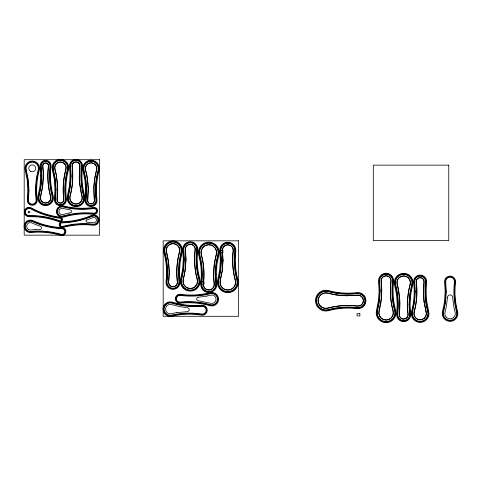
<?xml version="1.0" encoding="UTF-8"?>
<svg xmlns="http://www.w3.org/2000/svg" width="482" height="482" viewBox="0 0 482 482"><rect width="100%" height="100%" fill="white"/><g stroke="black" fill="none" stroke-linecap="round" stroke-linejoin="round"><path stroke-width="0.72" d="M169.23 272.637L168.598 262.268L166.561 252.104A6.67 6.67 0 0 1 172.99 243.663A6.67 6.67 0 0 1 179.425 252.104C176.761 261.75 176.153 271.914 177.31 281.843A4.35 4.35 0 0 1 172.99 286.694A4.35 4.35 0 0 1 168.67 281.843L169.11 273.059M185.986 259.75L185.431 249.827A4.868 4.868 0 0 1 187.058 245.597L187.215 245.471A4.868 4.868 0 0 1 189.998 244.404L190.42 244.398A4.868 4.868 0 0 1 193.939 246.079L194.059 246.218A4.868 4.868 0 0 1 195.096 249.827C193.945 259.684 194.547 269.781 197.192 279.367A7.188 7.188 0 0 1 190.263 288.465A7.188 7.188 0 0 1 183.329 279.367L184.859 271.824M43.386 176.96L43.211 172.749M185.859 260.093L185.45 267.438L184.251 275.632M43.38 177.213L42.621 187.028L40.663 196.499A5.121 5.121 0 0 0 45.603 202.982A5.121 5.121 0 0 0 50.544 196.499C47.832 186.661 47.206 176.292 48.387 166.17A2.802 2.802 0 0 0 45.603 163.049A2.802 2.802 0 0 0 42.826 166.17L43.019 168.049M93.966 187.149L94.46 200.144A3.434 3.434 0 0 1 91.05 203.976A3.434 3.434 0 0 1 87.634 200.144L88.194 189.269L87.326 178.683M57.611 193.445L57.286 182.75M93.857 186.877L94.701 178.34L96.484 170.025A5.639 5.639 0 0 0 91.05 162.886A5.639 5.639 0 0 0 85.609 170.025L86.676 174.412M57.605 193.674L57.135 199.337A3.314 3.314 0 0 0 60.431 203.036A3.314 3.314 0 0 0 63.72 199.337C62.552 189.281 63.172 178.985 65.865 169.206A5.639 5.639 0 0 0 60.431 162.073A5.639 5.639 0 0 0 54.99 169.206L56.334 174.984M168.989 278.572C169.55 269.721 168.796 260.72 166.447 252.134A6.79 6.79 0 0 1 172.99 243.543A6.79 6.79 0 0 1 179.539 252.134C176.882 261.768 176.273 271.92 177.43 281.831A4.471 4.471 0 0 1 172.99 286.814A4.471 4.471 0 0 1 168.555 281.831L168.839 278.921M79.801 167.67L79.301 178.226L79.566 182.786M79.705 167.489L79.831 166.29A3.832 3.832 0 0 0 76.023 162.012A3.832 3.832 0 0 0 72.222 166.29C73.385 176.279 72.77 186.516 70.089 196.228A6.158 6.158 0 0 0 76.023 204.013A6.158 6.158 0 0 0 81.958 196.228L81.247 192.884M185.022 271.571L185.98 260.419L185.311 249.839A4.983 4.983 0 0 1 190.263 244.278A4.983 4.983 0 0 1 195.21 249.839C194.065 259.684 194.668 269.769 197.307 279.337A7.308 7.308 0 0 1 190.263 288.585A7.308 7.308 0 0 1 183.214 279.337L184.07 275.921M379.274 310.474L380.822 303.28L381.648 296.014L381.768 288.128L381.142 281.361A4.983 4.983 0 0 1 386.094 275.8A4.983 4.983 0 0 1 391.041 281.361C389.89 291.206 390.498 301.286 393.137 310.86A7.308 7.308 0 0 1 386.094 320.102A7.308 7.308 0 0 1 379.045 310.86M86.658 220.009L86.905 219.925A77.042 77.042 0 0 0 92.713 217.659A2.663 2.663 0 0 1 96.412 219.714A2.663 2.663 0 0 1 93.448 222.732L86.941 222.196A1.151 1.151 0 0 1 86.621 220.021M354.788 295.418L357.276 295.171A5.501 5.501 0 0 1 363.41 300.629A5.501 5.501 0 0 1 357.276 306.094C347.498 304.955 337.478 305.552 327.977 308.173A7.82 7.82 0 0 1 318.072 300.629A7.82 7.82 0 0 1 327.977 293.092L333.363 294.472M354.24 295.587L344.214 295.635M347.643 295.719L357.289 295.285A5.38 5.38 0 0 1 363.289 300.629A5.38 5.38 0 0 1 357.289 305.98C347.492 304.835 337.46 305.437 327.941 308.058A7.706 7.706 0 0 1 318.192 300.629A7.706 7.706 0 0 1 327.941 293.207L329.019 293.49M347.329 295.84L343.78 295.617M343.919 295.743L342.039 295.508M343.509 295.719L340.105 295.339M341.738 295.605L337.123 294.978M339.852 295.43L336.062 294.821M336.864 295.062L334.586 294.58M335.755 294.894L333.755 294.424M334.285 294.647L329.405 293.466M81.946 195.722L82.079 196.192A6.272 6.272 0 0 1 76.023 204.133A6.272 6.272 0 0 1 69.974 196.192C72.649 186.498 73.264 176.279 72.101 166.302A3.952 3.952 0 0 1 76.023 161.898A3.952 3.952 0 0 1 79.952 166.302L79.295 177.948M425.895 311.252L426.088 311.956A6.158 6.158 0 0 1 420.153 319.747A6.158 6.158 0 0 1 414.219 311.956C416.9 302.244 417.514 292.014 416.346 282.018A3.832 3.832 0 0 1 420.153 277.746A3.832 3.832 0 0 1 423.961 282.018L423.401 292.291L424.112 301.377M81.771 195.517L79.705 183.015M425.949 310.986L424.027 301.654M425.365 309.119L426.202 311.926A6.272 6.272 0 0 1 420.153 319.867A6.272 6.272 0 0 1 414.104 311.926C416.779 302.226 417.394 292.014 416.231 282.036A3.952 3.952 0 0 1 420.153 277.626A3.952 3.952 0 0 1 424.082 282.036L423.521 292.574M397.957 287.236L397.24 284.416A6.67 6.67 0 0 1 403.675 275.975A6.67 6.67 0 0 1 410.104 284.416C407.447 294.062 406.838 304.232 407.995 314.156A4.35 4.35 0 0 1 403.675 319.006A4.35 4.35 0 0 1 399.355 314.156L399.873 307.07L399.741 301.575M425.431 308.854L423.997 301.395L423.407 292.845M397.915 287.579L399.042 292.887M81.078 192.673L79.777 184.895L79.422 178.129M398.24 288.495L397.126 284.446A6.79 6.79 0 0 1 403.675 275.855A6.79 6.79 0 0 1 410.224 284.446C407.567 294.08 406.953 304.232 408.109 314.144A4.471 4.471 0 0 1 403.675 319.126A4.471 4.471 0 0 1 399.235 314.144L399.795 304.106M398.186 288.839L399.771 299.822M86.615 174.707L87.417 178.503M86.953 175.803L85.495 170.056A5.76 5.76 0 0 1 91.05 162.765A5.76 5.76 0 0 1 96.599 170.056C93.996 179.846 93.134 190.095 94.339 200.157A3.314 3.314 0 0 1 91.05 203.856A3.314 3.314 0 0 1 87.754 200.157L88.302 188.769M86.868 175.984L88.007 183.353M56.249 175.165L57.671 187.45M398.957 293.14L399.837 301.105M57.388 182.539L56.37 175.177L54.876 169.236A5.76 5.76 0 0 1 60.431 161.952A5.76 5.76 0 0 1 65.98 169.236C63.287 178.997 62.672 189.281 63.841 199.325A3.434 3.434 0 0 1 60.431 203.157A3.434 3.434 0 0 1 57.015 199.325L57.557 187.612M42.928 168.326L43.326 172.604M88.025 183.594L88.29 188.269M381.66 285.856L381.256 281.343A4.868 4.868 0 0 1 382.292 277.74L382.413 277.602A4.868 4.868 0 0 1 385.937 275.921L386.353 275.927A4.868 4.868 0 0 1 389.137 276.987L389.287 277.12A4.868 4.868 0 0 1 390.926 281.343C389.775 291.206 390.378 301.304 393.023 310.89A7.188 7.188 0 0 1 386.094 319.988A7.188 7.188 0 0 1 379.159 310.89L381.34 298.316L381.563 286.242M399.68 300.268L399.909 303.672M43.308 172.201L42.705 166.182A2.916 2.916 0 0 1 45.603 162.928A2.916 2.916 0 0 1 48.501 166.182C47.326 176.292 47.947 186.642 50.658 196.469A5.242 5.242 0 0 1 45.603 203.103A5.242 5.242 0 0 1 40.548 196.469L42.639 186.004L43.272 175.074M43.193 172.327L43.386 174.942M213.598 275.837L214.135 283.904A5.38 5.38 0 0 1 208.79 289.905A5.38 5.38 0 0 1 203.446 283.904C204.591 274.107 203.988 264.076 201.362 254.556A7.706 7.706 0 0 1 208.79 244.808A7.706 7.706 0 0 1 216.219 254.556C213.544 264.088 213.032 274.107 214.255 283.892A5.501 5.501 0 0 1 208.79 290.025A5.501 5.501 0 0 1 203.326 283.892C204.47 274.107 203.868 264.094 201.247 254.586A7.82 7.82 0 0 1 208.79 244.687A7.82 7.82 0 0 1 216.334 254.586L214.279 265.01L213.713 275.638M49.923 175.725L50.574 186.034L52.574 195.939A7.23 7.23 0 0 1 45.603 205.085A7.23 7.23 0 0 1 38.638 195.939C41.277 186.365 41.88 176.267 40.735 166.411A4.904 4.904 0 0 1 45.603 160.946A4.904 4.904 0 0 1 50.477 166.411L49.923 175.725M55.002 189.571L54.454 199.03A6.019 6.019 0 0 0 60.431 205.736A6.019 6.019 0 0 0 66.408 199.03C65.275 189.312 65.865 179.364 68.468 169.923A8.339 8.339 0 0 0 60.431 159.367A8.339 8.339 0 0 0 52.387 169.923L54.358 179.678L55.002 189.571M56.111 189.571L55.557 199.156A4.904 4.904 0 0 0 60.431 204.627A4.904 4.904 0 0 0 65.299 199.156C64.148 189.299 64.757 179.208 67.396 169.628A7.23 7.23 0 0 0 60.431 160.482A7.23 7.23 0 0 0 53.46 169.628L55.46 179.533L56.111 189.571M70.679 175.888L70.029 185.913L68.064 195.668A8.26 8.26 0 0 0 76.023 206.121A8.26 8.26 0 0 0 83.989 195.668C81.386 186.215 80.789 176.255 81.922 166.531A5.935 5.935 0 0 0 76.023 159.91A5.935 5.935 0 0 0 70.131 166.531L70.679 175.888M85.621 190.39L85.073 199.843A6.019 6.019 0 0 0 91.05 206.555A6.019 6.019 0 0 0 97.027 199.843C95.894 190.131 96.484 180.184 99.087 170.736A8.339 8.339 0 0 0 91.05 160.187A8.339 8.339 0 0 0 83.006 170.736L84.977 180.497L85.621 190.39M86.73 190.384L86.176 199.976A4.904 4.904 0 0 0 91.05 205.44A4.904 4.904 0 0 0 95.918 199.976C94.773 190.119 95.376 180.021 98.015 170.447A7.23 7.23 0 0 0 91.05 161.301A7.23 7.23 0 0 0 84.079 170.447L86.079 180.352L86.73 190.384M178.34 272.083L178.888 281.663A5.935 5.935 0 0 1 172.99 288.284A5.935 5.935 0 0 1 167.091 281.663C168.23 271.938 167.634 261.973 165.025 252.526A8.26 8.26 0 0 1 172.99 242.072A8.26 8.26 0 0 1 180.955 252.526L179.021 262.039L178.34 272.083M178.858 272.047L179.4 281.602A6.453 6.453 0 0 1 172.99 288.796A6.453 6.453 0 0 1 166.579 281.602C167.706 271.938 167.121 262.051 164.531 252.658A8.778 8.778 0 0 1 172.99 241.554A8.778 8.778 0 0 1 181.455 252.658L179.533 262.112L178.858 272.047M179.455 272.083L179.991 281.53A7.049 7.049 0 0 1 172.99 289.393A7.049 7.049 0 0 1 165.989 281.53C167.109 271.95 166.525 262.136 163.952 252.821A9.375 9.375 0 0 1 172.99 240.958A9.375 9.375 0 0 1 182.027 252.821L180.123 262.19L179.455 272.083M183.287 259.298L182.66 269.034L180.726 278.65A9.887 9.887 0 0 0 190.263 291.164A9.887 9.887 0 0 0 199.795 278.65C197.246 269.402 196.668 259.653 197.777 250.134A7.567 7.567 0 0 0 190.263 241.699A7.567 7.567 0 0 0 182.744 250.134L183.287 259.298M183.877 259.256L183.238 269.227L181.304 278.807A9.291 9.291 0 0 0 190.263 290.568A9.291 9.291 0 0 0 199.223 278.807C196.65 269.486 196.066 259.659 197.186 250.068A6.971 6.971 0 0 0 190.263 242.295A6.971 6.971 0 0 0 183.341 250.068L183.877 259.256M184.395 259.298L183.763 269.179L181.798 278.945A8.778 8.778 0 0 0 190.263 290.05A8.778 8.778 0 0 0 198.723 278.945C196.132 269.558 195.541 259.665 196.674 250.007A6.453 6.453 0 0 0 196.68 248.579L196.656 248.387A6.453 6.453 0 0 0 191.896 243.018L191.679 242.97A6.453 6.453 0 0 0 183.865 248.357L183.847 248.579A6.453 6.453 0 0 0 183.847 250.007L184.395 259.298M201.892 274.282L201.356 283.663A7.483 7.483 0 0 0 208.79 292.008A7.483 7.483 0 0 0 216.225 283.663C215.117 274.131 215.695 264.377 218.25 255.117A9.809 9.809 0 0 0 208.79 242.699A9.809 9.809 0 0 0 199.331 255.117L201.247 264.558L201.892 274.282M215.171 274.258L215.713 283.717A6.971 6.971 0 0 1 208.79 291.496A6.971 6.971 0 0 1 201.868 283.717C202.988 274.125 202.404 264.299 199.831 254.978A9.291 9.291 0 0 1 208.79 243.217A9.291 9.291 0 0 1 217.75 254.978L215.84 264.353L215.171 274.258M216.285 274.258L216.816 283.591A8.08 8.08 0 0 1 208.79 292.604A8.08 8.08 0 0 1 200.765 283.591C201.868 274.137 201.295 264.461 198.759 255.273A10.405 10.405 0 0 1 208.79 242.109A10.405 10.405 0 0 1 218.822 255.273L216.942 264.504L216.285 274.258M220.316 260.274L219.684 270.095L217.78 279.53A10.405 10.405 0 0 0 227.811 292.695A10.405 10.405 0 0 0 237.843 279.53C235.312 270.342 234.734 260.66 235.837 251.206A8.08 8.08 0 0 0 227.811 242.193A8.08 8.08 0 0 0 219.786 251.206L220.316 260.274M221.431 260.274L220.786 270.239L218.852 279.825A9.291 9.291 0 0 0 227.811 291.58A9.291 9.291 0 0 0 236.77 279.825C234.198 270.498 233.613 260.672 234.734 251.08A6.971 6.971 0 0 0 227.811 243.308A6.971 6.971 0 0 0 220.889 251.08L221.431 260.274M222.901 260.268L222.244 270.432L220.268 280.211A7.82 7.82 0 0 0 227.811 290.11A7.82 7.82 0 0 0 235.355 280.211C232.734 270.709 232.131 260.69 233.276 250.911A5.501 5.501 0 0 0 227.811 244.778A5.501 5.501 0 0 0 222.347 250.911L222.901 260.268M223.015 260.268L222.365 270.45L220.382 280.247A7.706 7.706 0 0 0 227.811 289.995A7.706 7.706 0 0 0 235.24 280.247C232.613 270.727 232.011 260.69 233.155 250.899A5.38 5.38 0 0 0 227.811 244.898A5.38 5.38 0 0 0 222.467 250.899L223.015 260.268M234.71 260.117L235.318 269.968L237.271 279.687A9.809 9.809 0 0 1 227.811 292.098A9.809 9.809 0 0 1 218.352 279.687C220.907 270.426 221.485 260.666 220.376 251.14A7.483 7.483 0 0 1 227.811 242.789A7.483 7.483 0 0 1 235.246 251.14L234.71 260.117M379.117 290.821L378.491 300.557L376.556 310.173A9.887 9.887 0 0 0 386.094 322.687A9.887 9.887 0 0 0 395.626 310.173C393.077 300.925 392.493 291.176 393.607 281.657A7.567 7.567 0 0 0 386.094 273.222A7.567 7.567 0 0 0 378.575 281.657L379.117 290.821M379.708 290.779L379.069 300.75L377.129 310.33A9.291 9.291 0 0 0 386.094 322.09A9.291 9.291 0 0 0 395.053 310.33C392.481 301.009 391.896 291.182 393.017 281.59A6.971 6.971 0 0 0 386.094 273.812A6.971 6.971 0 0 0 379.165 281.59L379.708 290.779M380.226 290.821L379.593 300.702L377.629 310.468A8.778 8.778 0 0 0 386.094 321.572A8.778 8.778 0 0 0 394.553 310.468C391.962 301.081 391.372 291.188 392.499 281.53A6.459 6.459 0 0 0 392.511 280.102L392.481 279.879A6.459 6.459 0 0 0 384.672 274.487L384.485 274.535A6.459 6.459 0 0 0 379.696 279.879L379.677 280.072A6.459 6.459 0 0 0 379.677 281.53L380.226 290.821M397.216 304.528L396.674 313.848A7.049 7.049 0 0 0 403.675 321.711A7.049 7.049 0 0 0 410.676 313.848C409.555 304.263 410.14 294.448 412.713 285.133A9.375 9.375 0 0 0 403.675 273.276A9.375 9.375 0 0 0 394.638 285.133L396.559 294.616L397.216 304.528M409.025 304.395L409.573 313.975A5.935 5.935 0 0 1 403.675 320.596A5.935 5.935 0 0 1 397.777 313.975C398.909 304.25 398.319 294.291 395.71 284.838A8.26 8.26 0 0 1 403.675 274.385A8.26 8.26 0 0 1 411.64 284.838L409.7 294.357L409.025 304.395M409.537 304.365L410.086 313.915A6.453 6.453 0 0 1 403.675 321.114A6.453 6.453 0 0 1 397.264 313.915C398.391 304.256 397.801 294.363 395.21 284.976A8.778 8.778 0 0 1 403.675 273.872A8.778 8.778 0 0 1 412.134 284.976L410.212 294.424L409.537 304.365M414.803 291.622L414.159 301.642L412.188 311.396A8.26 8.26 0 0 0 420.153 321.849A8.26 8.26 0 0 0 428.118 311.396C425.51 301.949 424.919 291.99 426.052 282.265A5.935 5.935 0 0 0 420.153 275.644A5.935 5.935 0 0 0 414.255 282.265L414.803 291.622M454.393 291.459L455.05 301.768L457.044 311.673A7.23 7.23 0 0 1 450.08 320.819A7.23 7.23 0 0 1 443.109 311.673C445.748 302.094 446.356 292.002 445.205 282.145A4.904 4.904 0 0 1 450.08 276.674A4.904 4.904 0 0 1 454.948 282.145L454.393 291.459M27.86 190.251L27.305 199.741A4.983 4.983 0 0 0 32.258 205.302A4.983 4.983 0 0 0 37.21 199.741C36.06 189.896 36.662 179.816 39.301 170.242A7.308 7.308 0 0 0 32.258 161A7.308 7.308 0 0 0 25.215 170.242L27.185 179.967L27.86 190.251M28.456 190.251L27.896 199.813A4.386 4.386 0 0 0 32.258 204.705A4.386 4.386 0 0 0 36.614 199.813C35.457 189.89 36.072 179.732 38.729 170.086A6.712 6.712 0 0 0 32.258 161.597A6.712 6.712 0 0 0 25.787 170.086L27.775 179.882L28.456 190.251M28.974 190.251L28.408 199.873A3.874 3.874 0 0 0 32.258 204.187A3.874 3.874 0 0 0 36.102 199.873C34.939 189.884 35.554 179.653 38.229 169.947A6.194 6.194 0 0 0 32.258 162.109A6.194 6.194 0 0 0 26.281 169.947L28.287 179.816L28.974 190.251M40.693 175.924L40.024 186.076L38.06 195.782A7.82 7.82 0 0 0 45.603 205.681A7.82 7.82 0 0 0 53.147 195.782C50.526 186.281 49.929 176.261 51.068 166.483A5.501 5.501 0 0 0 45.603 160.349A5.501 5.501 0 0 0 40.139 166.483L40.693 175.924M41.801 175.924L41.127 186.227L39.132 196.078A6.712 6.712 0 0 0 45.603 204.573A6.712 6.712 0 0 0 52.074 196.078C49.417 186.438 48.809 176.273 49.965 166.356A4.386 4.386 0 0 0 45.603 161.458A4.386 4.386 0 0 0 41.247 166.356L41.801 175.924M55.599 189.697L55.044 199.096A5.423 5.423 0 0 0 60.431 205.145A5.423 5.423 0 0 0 65.811 199.096C64.672 189.305 65.269 179.28 67.896 169.766A7.742 7.742 0 0 0 60.431 159.964A7.742 7.742 0 0 0 52.966 169.766L54.936 179.545L55.599 189.697M70.083 175.996L69.414 186.028L67.486 195.511A8.857 8.857 0 0 0 76.023 206.718A8.857 8.857 0 0 0 84.567 195.511C81.976 186.13 81.392 176.249 82.512 166.603A6.531 6.531 0 0 0 76.023 159.313A6.531 6.531 0 0 0 69.535 166.603L70.083 175.996M71.191 175.996L70.517 186.179L68.558 195.806A7.742 7.742 0 0 0 76.023 205.603A7.742 7.742 0 0 0 83.494 195.806C80.868 186.293 80.271 176.261 81.41 166.471A5.423 5.423 0 0 0 76.023 160.428A5.423 5.423 0 0 0 70.643 166.471L71.191 175.996M86.218 190.511L85.663 199.916A5.423 5.423 0 0 0 91.05 205.959A5.423 5.423 0 0 0 96.436 199.916C95.291 190.125 95.888 180.099 98.515 170.58A7.742 7.742 0 0 0 91.05 160.783A7.742 7.742 0 0 0 83.585 170.58L85.561 180.358L86.218 190.511M415.321 291.724L414.647 301.907L412.688 311.535A7.742 7.742 0 0 0 420.153 321.337A7.742 7.742 0 0 0 427.618 311.535C424.997 302.021 424.395 291.996 425.54 282.205A5.423 5.423 0 0 0 420.153 276.156A5.423 5.423 0 0 0 414.767 282.205L415.321 291.724M426.1 291.297L426.715 301.377L428.691 311.239A8.857 8.857 0 0 1 420.153 322.446A8.857 8.857 0 0 1 411.616 311.239C414.201 301.865 414.791 291.984 413.664 282.332A6.531 6.531 0 0 1 420.153 275.047A6.531 6.531 0 0 1 426.642 282.332L426.1 291.297M445.163 291.652L444.5 301.81L442.536 311.517A7.82 7.82 0 0 0 450.08 321.416A7.82 7.82 0 0 0 457.617 311.517C454.996 302.009 454.399 291.99 455.538 282.211A5.501 5.501 0 0 0 450.08 276.078A5.501 5.501 0 0 0 444.615 282.211L445.163 291.652M446.278 291.652L445.603 301.955L443.609 311.812A6.712 6.712 0 0 0 450.08 320.301A6.712 6.712 0 0 0 456.55 311.812C453.887 302.166 453.279 292.008 454.436 282.084A4.386 4.386 0 0 0 450.08 277.192A4.386 4.386 0 0 0 445.717 282.084L446.278 291.652M447.549 297.334L446.109 307.715A74.204 74.204 0 0 1 445.025 312.197A5.242 5.242 0 0 0 450.08 318.831A5.242 5.242 0 0 0 455.129 312.197A74.306 74.306 0 0 1 453.93 307.148L452.592 297.165A2.531 2.531 0 0 0 449.989 294.894A2.531 2.531 0 0 0 447.549 297.334M91.676 215.291C82.344 219.382 72.192 221.485 62.015 221.768A2.916 2.916 0 0 0 59.208 225.1A2.916 2.916 0 0 0 62.847 227.504C72.686 224.889 83.018 224.022 93.128 225.293A5.242 5.242 0 0 0 98.967 219.34A5.242 5.242 0 0 0 91.676 215.291M91.917 215.84C82.512 219.955 72.282 222.075 62.033 222.359A2.326 2.326 0 0 0 59.798 225.016A2.326 2.326 0 0 0 62.696 226.932C72.601 224.293 83.018 223.419 93.201 224.702A4.645 4.645 0 0 0 98.376 219.43A4.645 4.645 0 0 0 91.917 215.84M92.122 216.31C82.663 220.455 72.36 222.594 62.045 222.877A1.808 1.808 0 0 0 60.31 224.943A1.808 1.808 0 0 0 62.564 226.432C72.535 223.775 83.012 222.901 93.267 224.19A4.133 4.133 0 0 0 97.87 219.503A4.133 4.133 0 0 0 92.122 216.31M63.823 215.864L63.455 215.972A4.645 4.645 0 0 1 57.485 211.616A4.645 4.645 0 0 1 63.269 207.013C73.222 209.543 83.663 209.959 93.821 208.561A2.326 2.326 0 0 1 96.46 210.815A2.326 2.326 0 0 1 93.918 213.171C83.832 212.207 73.553 213.02 63.823 215.864M63.877 216.388L63.6 216.466A5.163 5.163 0 0 1 56.966 211.628A5.163 5.163 0 0 1 63.395 206.513C73.288 209.025 83.657 209.435 93.749 208.049A2.838 2.838 0 0 1 96.972 210.803A2.838 2.838 0 0 1 93.87 213.689C83.82 212.725 73.571 213.538 63.877 216.388M64.13 216.936L63.775 217.039A5.76 5.76 0 0 1 56.376 211.64A5.76 5.76 0 0 1 63.546 205.941C73.36 208.429 83.651 208.833 93.671 207.459A3.434 3.434 0 0 1 97.569 210.791A3.434 3.434 0 0 1 93.809 214.279C83.868 213.327 73.728 214.129 64.13 216.936M328.561 309.534L328.363 309.595A9.291 9.291 0 0 1 316.608 300.629A9.291 9.291 0 0 1 328.363 291.67C337.689 294.243 347.516 294.827 357.108 293.707A6.971 6.971 0 0 1 364.88 300.629A6.971 6.971 0 0 1 357.108 307.558C347.582 306.444 337.828 307.01 328.561 309.534M328.766 310.016L328.501 310.089A9.809 9.809 0 0 1 316.09 300.629A9.809 9.809 0 0 1 328.501 291.176C337.762 293.731 347.522 294.309 357.048 293.195A7.483 7.483 0 0 1 365.398 300.629A7.483 7.483 0 0 1 357.048 308.07C347.612 306.968 337.948 307.522 328.766 310.016M329.055 310.559L328.658 310.661A10.405 10.405 0 0 1 315.493 300.629A10.405 10.405 0 0 1 328.658 290.598C337.846 293.134 347.528 293.707 356.981 292.604A8.08 8.08 0 0 1 365.995 300.629A8.08 8.08 0 0 1 356.981 308.661C347.661 307.576 338.123 308.112 329.055 310.559M210.104 292.628C200.434 295.147 190.276 295.605 180.382 294.303A4.471 4.471 0 0 0 175.334 298.671A4.471 4.471 0 0 0 180.256 303.178C190.179 302.166 200.319 302.925 209.917 305.721A6.79 6.79 0 0 0 218.605 299.304A6.79 6.79 0 0 0 210.104 292.628M210.254 293.207C200.512 295.743 190.276 296.207 180.304 294.894A3.874 3.874 0 0 0 175.93 298.677A3.874 3.874 0 0 0 180.196 302.588C190.197 301.569 200.416 302.335 210.08 305.148A6.194 6.194 0 0 0 218.009 299.292A6.194 6.194 0 0 0 210.254 293.207M210.387 293.707C200.578 296.255 190.276 296.725 180.238 295.406A3.356 3.356 0 0 0 176.448 298.683A3.356 3.356 0 0 0 180.141 302.075C190.209 301.045 200.494 301.816 210.224 304.654A5.682 5.682 0 0 0 217.49 299.286A5.682 5.682 0 0 0 210.387 293.707M172.044 315.059L171.731 315.132A6.194 6.194 0 0 1 164.103 308.89A6.194 6.194 0 0 1 172.146 303.196C181.756 306.209 191.957 307.179 201.976 306.359A3.874 3.874 0 0 1 206.157 310.354A3.874 3.874 0 0 1 201.711 314.047C191.872 312.553 181.744 312.788 172.044 315.059M172.158 315.559L171.851 315.638A6.712 6.712 0 0 1 163.591 308.872A6.712 6.712 0 0 1 172.303 302.702C181.847 305.696 191.981 306.654 201.934 305.847A4.386 4.386 0 0 1 206.676 310.372A4.386 4.386 0 0 1 201.633 314.559C191.86 313.071 181.798 313.306 172.158 315.559M172.297 316.144L171.99 316.216A7.308 7.308 0 0 1 162.994 308.854A7.308 7.308 0 0 1 172.478 302.136C181.949 305.1 192.005 306.058 201.886 305.251A4.983 4.983 0 0 1 207.272 310.39A4.983 4.983 0 0 1 201.542 315.144C191.848 313.674 181.859 313.903 172.297 316.144M69.203 213.008L69.04 213.044A76.53 76.53 0 0 0 63.034 214.562A3.175 3.175 0 0 1 58.955 211.586A3.175 3.175 0 0 1 62.913 208.441L70.294 209.929A1.434 1.434 0 0 1 70.348 212.779L69.203 213.008M206.266 296.147L197.982 297.304A1.759 1.759 0 0 0 197.927 300.696L210.634 303.244A4.211 4.211 0 0 0 216.02 299.262A4.211 4.211 0 0 0 210.755 295.129A75.222 75.222 0 0 1 206.266 296.147M176.9 312.607L176.514 312.673A74.824 74.824 0 0 0 171.393 313.704A4.724 4.724 0 0 1 165.573 308.944A4.724 4.724 0 0 1 171.706 304.594L179.557 306.594L187.612 307.757A1.97 1.97 0 0 1 187.48 311.655L176.9 312.607M31.191 231.414L30.908 231.444A5.163 5.163 0 0 1 25.281 225.456A5.163 5.163 0 0 1 32.547 221.624C41.795 225.913 51.917 228.239 62.094 228.739A2.838 2.838 0 0 1 64.751 232.041A2.838 2.838 0 0 1 61.166 234.3C51.466 231.499 41.247 230.408 31.191 231.414M31.24 231.926L30.962 231.956A5.682 5.682 0 0 1 24.775 225.371A5.682 5.682 0 0 1 32.764 221.154C41.958 225.419 52.008 227.727 62.118 228.221A3.356 3.356 0 0 1 65.263 232.125A3.356 3.356 0 0 1 61.021 234.8C51.387 232.011 41.229 230.926 31.24 231.926M31.3 232.517L31.023 232.547A6.272 6.272 0 0 1 24.184 225.275A6.272 6.272 0 0 1 33.011 220.611C42.139 224.847 52.116 227.136 62.148 227.631A3.952 3.952 0 0 1 65.847 232.228A3.952 3.952 0 0 1 60.853 235.373C51.297 232.607 41.217 231.529 31.3 232.517M35.758 229.631L35.379 229.643A75.74 75.74 0 0 0 30.758 229.98A3.693 3.693 0 0 1 26.733 225.697A3.693 3.693 0 0 1 31.926 222.955A75.867 75.867 0 0 0 36.843 225.028L40.5 226.311A1.699 1.699 0 0 1 39.952 229.589L35.758 229.631M29.372 215.617L29.119 215.623A3.615 3.615 0 0 1 25.498 211.158A3.615 3.615 0 0 1 30.77 208.851C39.855 213.912 49.965 217.033 60.274 218.298A1.289 1.289 0 0 1 61.371 219.882A1.289 1.289 0 0 1 59.672 220.792C50.008 217.213 39.681 215.34 29.372 215.617M29.42 216.135L29.137 216.141A4.127 4.127 0 0 1 24.998 211.038A4.127 4.127 0 0 1 31.017 208.405C40.048 213.43 50.098 216.526 60.34 217.786A1.808 1.808 0 0 1 61.871 220.009A1.808 1.808 0 0 1 59.491 221.274C49.905 217.725 39.657 215.864 29.42 216.135M29.402 216.731L29.155 216.737A4.724 4.724 0 0 1 24.419 210.893A4.724 4.724 0 0 1 31.306 207.881C40.271 212.869 50.242 215.942 60.413 217.195A2.404 2.404 0 0 1 62.449 220.147A2.404 2.404 0 0 1 59.286 221.834C49.754 218.304 39.572 216.454 29.402 216.731M99.641 159.711L24.19 159.711L24.19 235.162L99.641 235.162L99.641 159.711M448.76 165.145L373.303 165.145L373.303 240.596L448.76 240.596L448.76 165.145M238.632 240.831L163.181 240.831L163.181 316.288L238.632 316.288L238.632 240.831M222.901 250.616L219.9 250.616L219.9 252.857L222.901 252.857L222.901 250.616M204.007 281.94L200.88 281.94L200.88 284.187L204.007 284.187L204.007 281.94M359.873 313.668L357.054 313.668L357.054 315.909L359.873 315.909L359.873 313.668M28.577 212.676A0.795 0.795 0 0 0 29.806 212.056A0.795 0.795 0 0 0 28.655 211.303A0.795 0.795 0 0 0 28.577 212.676M30.48 171.321A3.501 3.501 0 0 0 35.758 168.338A3.501 3.501 0 0 0 30.535 165.26A3.501 3.501 0 0 0 30.48 171.321"/></g></svg>
